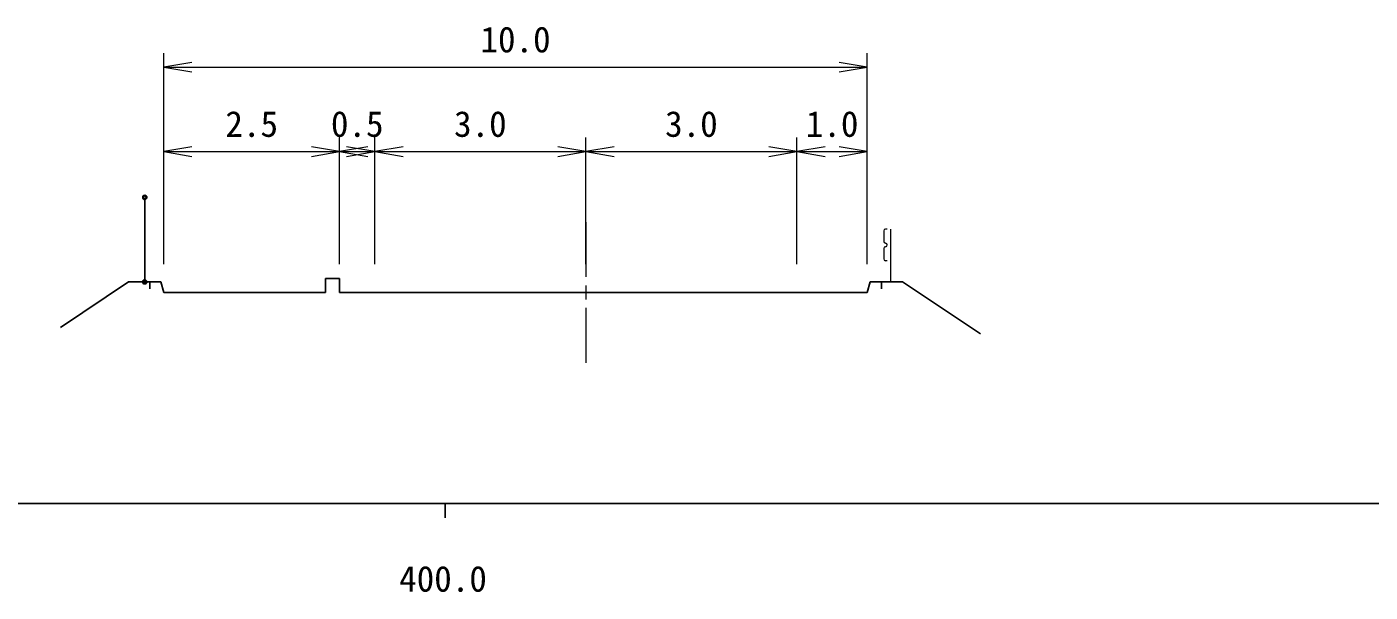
# Model space of a CAD drawing. Units: millimetres on the paper, enlarged 1000 times, with parts at other scales. Extents: x 40000 to 680000, y 20000 to 380000.
# Drawn here: x 438270 to 533736, y 198715 to 238860 of the extents above; entities that cross this region are included whole.
import ezdxf
from ezdxf.enums import TextEntityAlignment as Align

# ---------------------------------------------------------------- set-up
doc = ezdxf.new("R2010")
doc.units = ezdxf.units.MM
doc.header["$LTSCALE"] = 1000
doc.linetypes.add('CHAIN', pattern=[18.5, 12, -1.5, 3.5, -1.5])
for name, color, linetype, lineweight in [('M-BGD', 7, 'Continuous', 25), ('M-BMK', 2, 'CHAIN', 13), ('M-STR-HTXT', 7, 'Continuous', 13), ('M-STR-STRC', 7, 'Continuous', 25), ('M-TTL-BAND', 7, 'Continuous', 25)]:
    doc.layers.add(name, color=color, linetype=linetype, lineweight=lineweight)
doc.styles.add('ＭＳ ゴシック', font='')
doc.styles.get('ＭＳ ゴシック').set_extended_font_data('MS Gothic')

# ---------------------------------------------------------------- blocks, each defined once
blk = doc.blocks.new('open_arrow')
at = {"color": 0, "linetype": 'Continuous', "lineweight": -2}
blk.add_lwpolyline([(7.5, 1.25), (0, 0), (7.5, -1.25)], dxfattribs=at)

msp = doc.modelspace()

# ---------------------------------------------------------------- linework, layer by layer
at = {"layer": 'M-BGD'}
for p, q in [((445500, 220750), (440654, 217519)), ((445500, 220750), (447800, 220750)), ((447000, 220750), (447000, 220250)), ((447800, 220750), (448000, 220000)), ((459500, 221000), (459500, 220000)), ((459500, 221000), (460500, 221000)), ((460500, 221000), (460500, 220000)), ((498200, 220750), (498000, 220000)), ((498200, 220750), (500500, 220750)), ((499000, 220750), (499000, 220250)), ((500500, 220750), (506038, 217058)), ((448000, 220000), (459500, 220000))]:
    msp.add_line(p, q, dxfattribs=at)
msp.add_lwpolyline([(460500, 220000), (463000, 220000), (478000, 220000), (493000, 220000), (498000, 220000)], dxfattribs=at)
at = {"layer": 'M-BMK', "linetype": 'Continuous'}
for p, q in [((478000, 225000), (478000, 221100)), ((478000, 220500), (478000, 219500)), ((478000, 218900), (478000, 215000))]:
    msp.add_line(p, q, dxfattribs=at)
at = {"layer": 'M-STR-HTXT'}
for p, q in [((448000, 222000), (448000, 237000)), ((498000, 222000), (498000, 237000)), ((448000, 236000), (498000, 236000)), ((460500, 222000), (460500, 231000)), ((463000, 222000), (463000, 231000)), ((478000, 222000), (478000, 231000)), ((493000, 222000), (493000, 231000)), ((448000, 230000), (460500, 230000)), ((460500, 230000), (463000, 230000)), ((463000, 230000), (478000, 230000)), ((478000, 230000), (493000, 230000)), ((493000, 230000), (498000, 230000)), ((499173, 224375), (499173, 223625)), ((499423, 224500), (499298, 224500)), ((499673, 220750), (499673, 224500)), ((499173, 223125), (499173, 222375)), ((499423, 222250), (499298, 222250))]:
    msp.add_line(p, q, dxfattribs=at)
for centre, start, end in [((499298, 224375), 90, 180), ((499298, 223625), 180, 270), ((499298, 223375), 270, 90), ((499298, 223125), 90, 180), ((499298, 222375), 180, 270)]:
    msp.add_arc(centre, 125, start, end, dxfattribs=at)
at = {"layer": 'M-STR-STRC'}
msp.add_line((446650, 226600), (446650, 220900), dxfattribs=at)
for centre, radius in [((446650, 226750), 150), ((446650, 226750), 120), ((446650, 226750), 100), ((446650, 220750), 150), ((446650, 220750), 120), ((446650, 220750), 100)]:
    msp.add_circle(centre, radius, dxfattribs=at)
at = {"layer": 'M-TTL-BAND'}
for p, q in [((40000, 205000), (579000, 205000)), ((468000, 205000), (468000, 204000))]:
    msp.add_line(p, q, dxfattribs=at)

# ---------------------------------------------------------------- block references
at = {"layer": 'M-STR-HTXT', "xscale": 267, "yscale": 267}
for p in [(448000, 236000), (448000, 230000), (460500, 230000), (463000, 230000), (478000, 230000), (493000, 230000)]:
    msp.add_blockref('open_arrow', p, dxfattribs=at)
at = {"layer": 'M-STR-HTXT', "xscale": 267, "yscale": 267, "rotation": 180}
for p in [(498000, 236000), (460500, 230000), (463000, 230000), (478000, 230000), (493000, 230000), (498000, 230000)]:
    msp.add_blockref('open_arrow', p, dxfattribs=at)

# ---------------------------------------------------------------- texts
at = {"layer": 'M-STR-HTXT', "style": 'ＭＳ ゴシック'}
for s, p in [('10.0', (473000, 236500)), ('2.5', (454250, 230500)), ('0.5', (461750, 230500)), ('3.0', (470500, 230500)), ('3.0', (485500, 230500)), ('1.0', (495500, 230500))]:
    msp.add_text(s, height=1833, dxfattribs=at).set_placement(p, align=Align.BOTTOM_CENTER)
at = {"layer": 'M-TTL-BAND', "style": 'ＭＳ ゴシック'}
msp.add_text('400.0', height=1833, dxfattribs=at).set_placement((467844, 198195), align=Align.BOTTOM_CENTER)

doc.saveas('drawing.dxf')
